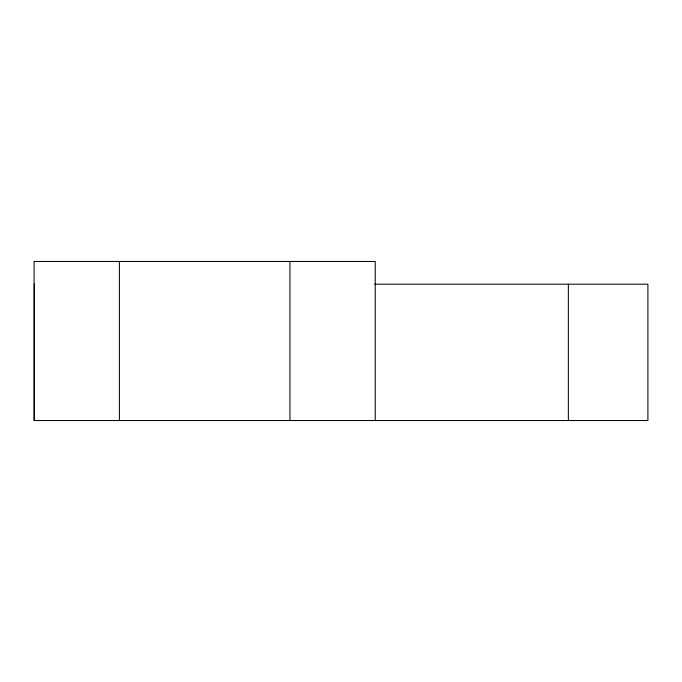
<?xml version="1.0" encoding="UTF-8"?>
<svg xmlns="http://www.w3.org/2000/svg" width="682" height="682" viewBox="0 0 682 682"><rect width="100%" height="100%" fill="white"/><g stroke="black" fill="none" stroke-linecap="round" stroke-linejoin="round"><path stroke-width="1.02" d="M374.631 284.189L647.9 284.189L647.9 420.538L34.1 420.538L34.1 261.462L375.236 261.462L375.236 420.538M568.362 284.189L568.362 420.538M289.952 261.462L289.952 420.538M119.384 261.462L119.384 420.538M34.305 283.669L34.305 420.538"/></g></svg>
